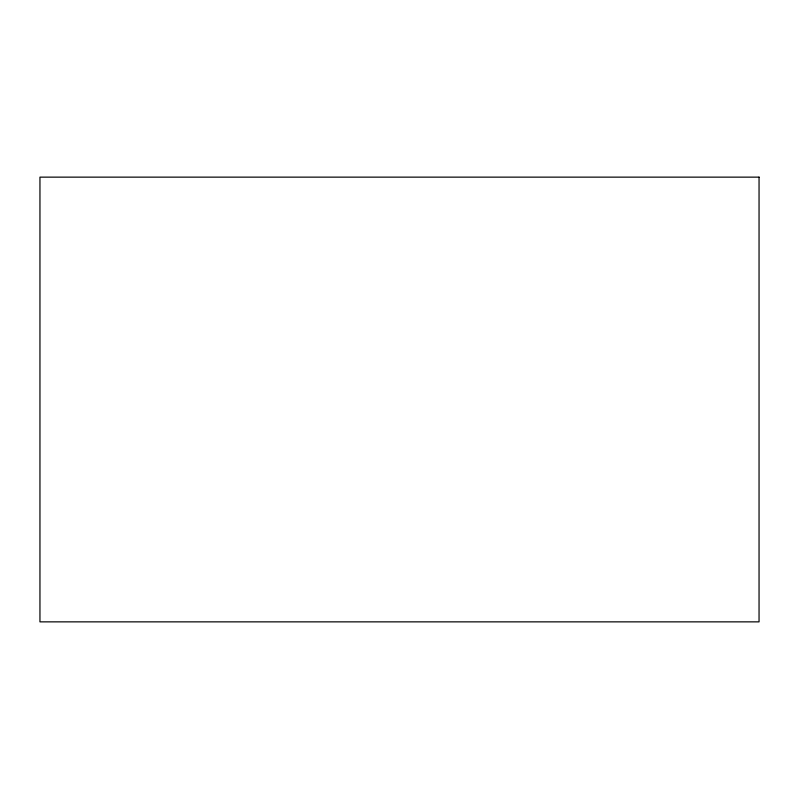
<?xml version="1.0" encoding="UTF-8"?>
<svg xmlns="http://www.w3.org/2000/svg" width="799" height="799" viewBox="0 0 799 799"><rect width="100%" height="100%" fill="white"/><g stroke="black" fill="none" stroke-linecap="round" stroke-linejoin="round"><path stroke-width="1.2" d="M759.05 177.138L39.95 177.138L39.95 621.862L759.05 621.862L759.05 177.138"/></g></svg>
